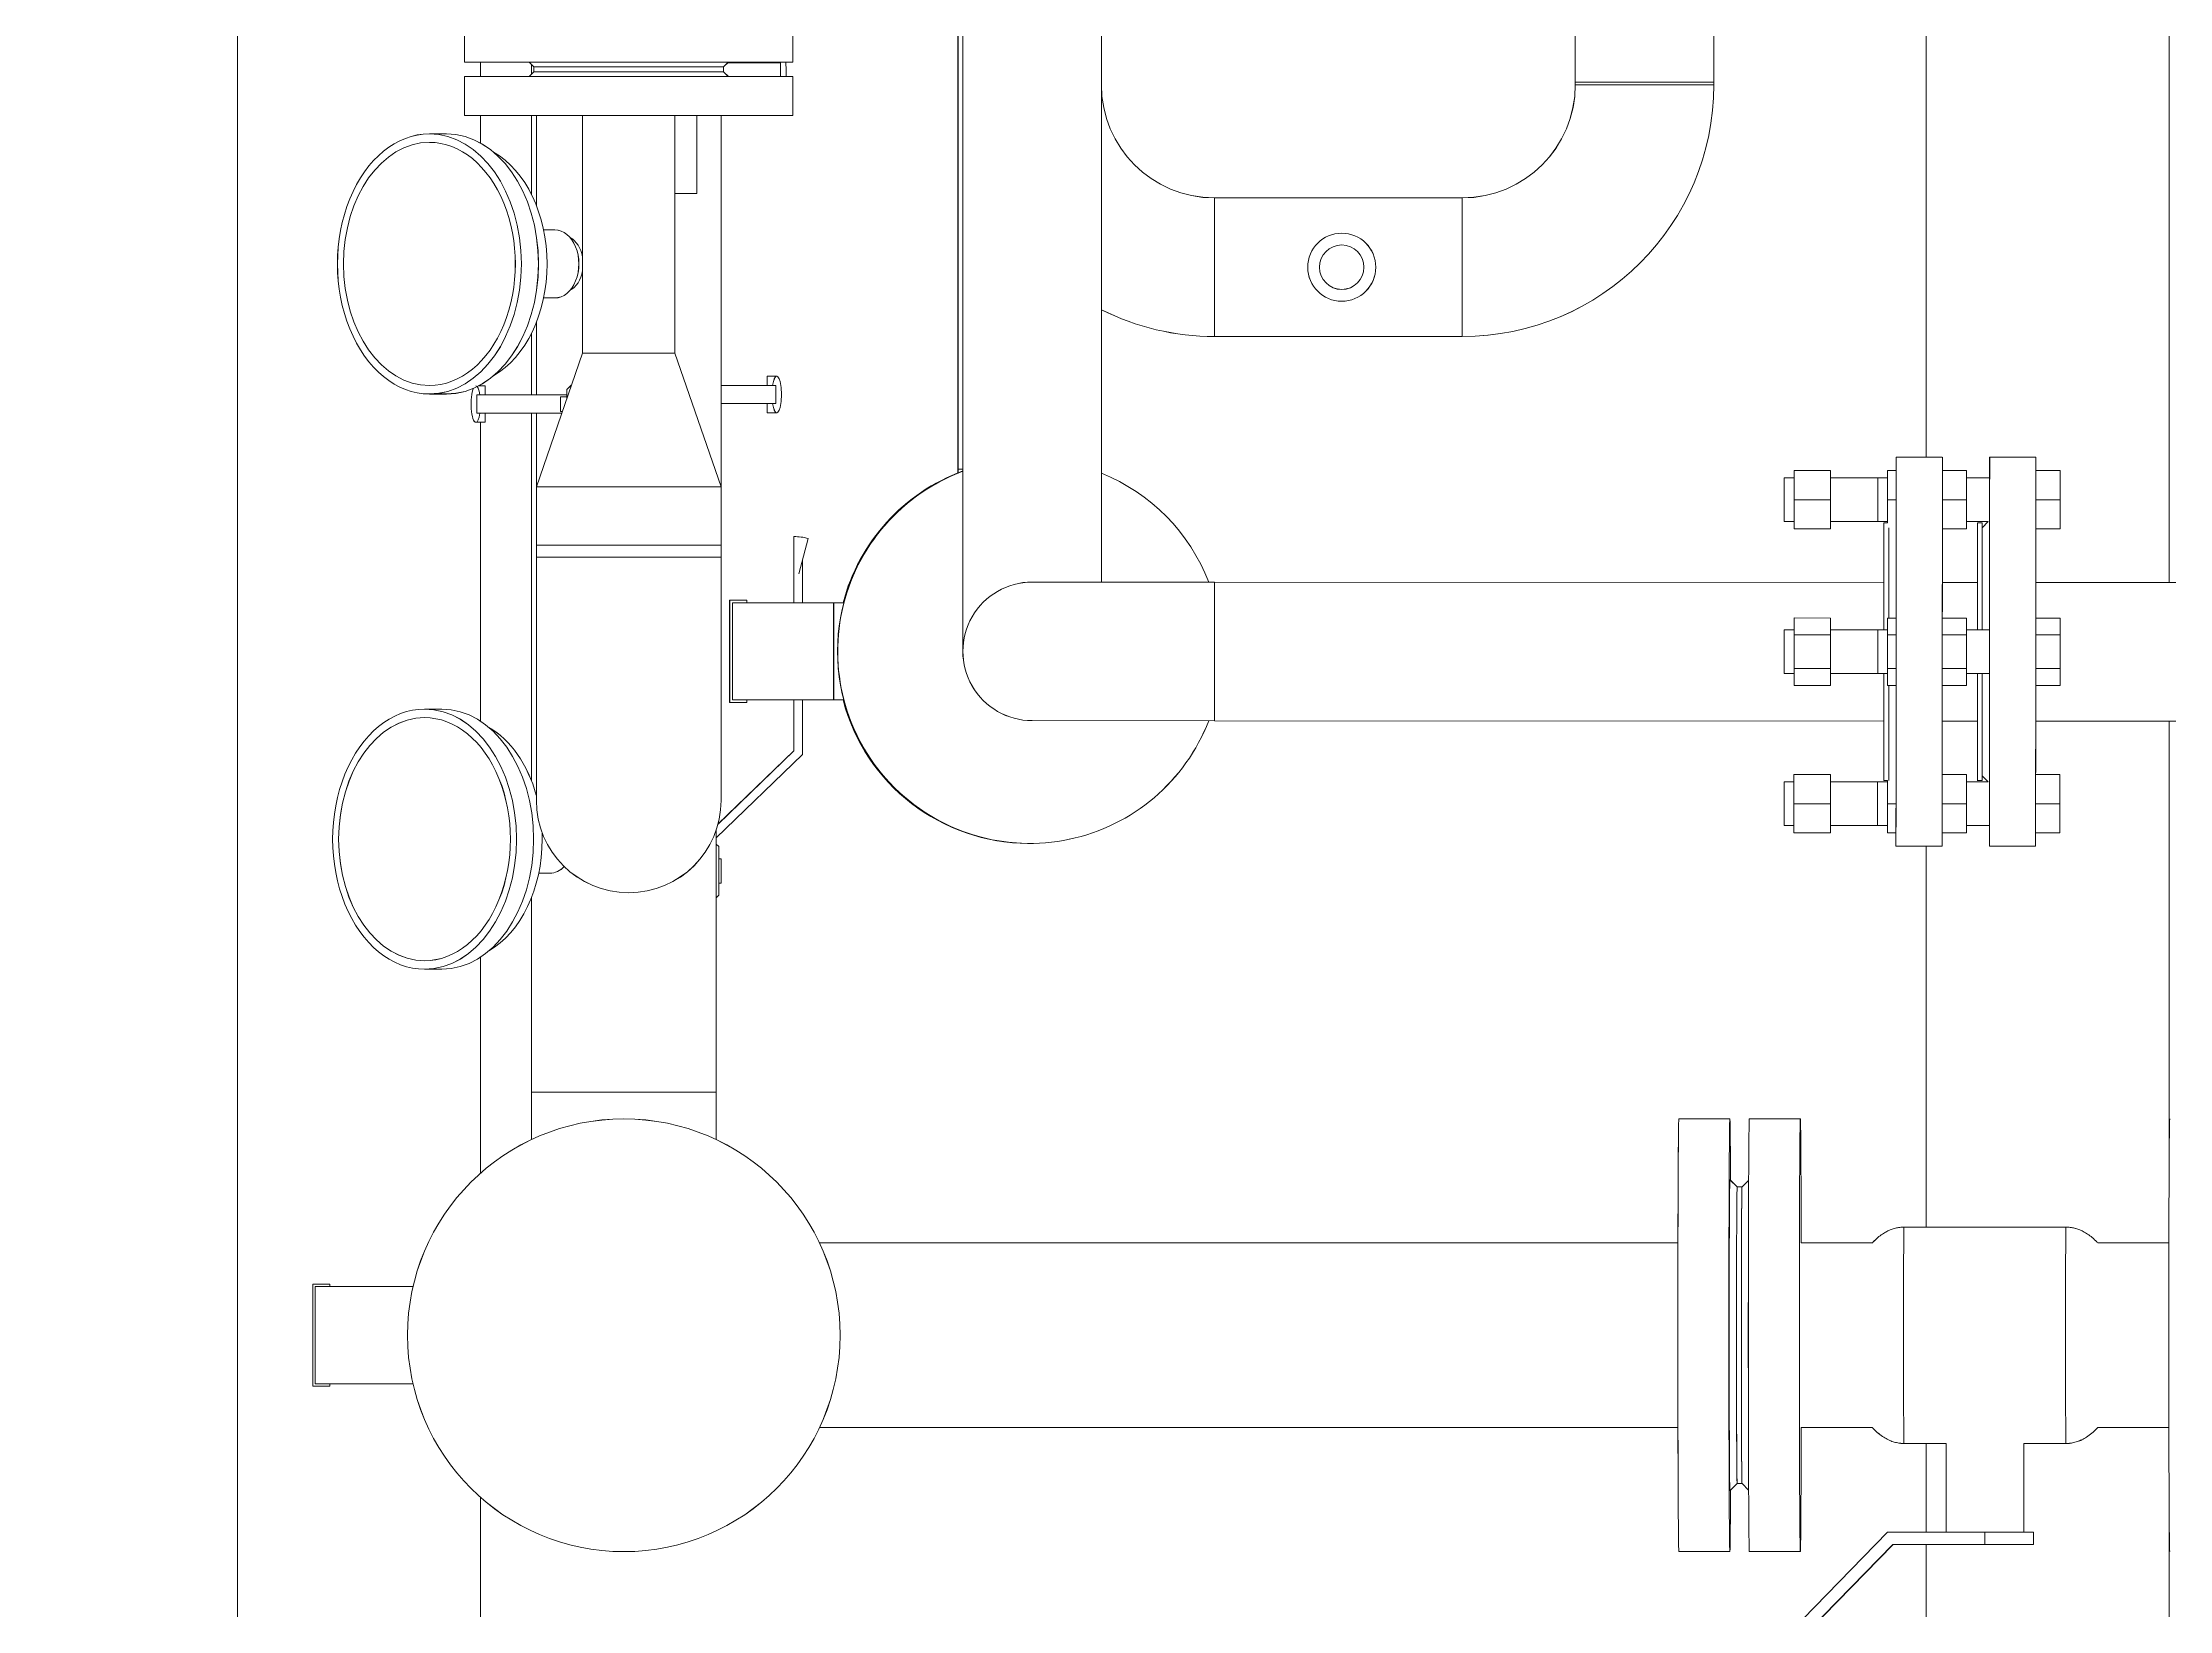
# Model space of a CAD drawing. Header units: millimetres. Extents: x -8689834 to 9419935, y 0 to 233063.
# Drawn here: x -420459 to -419584, y 226404 to 227049 of the extents above; entities that cross this region are included whole.
import ezdxf

# ---------------------------------------------------------------- set-up
doc = ezdxf.new("R2010")
doc.units = ezdxf.units.MM
doc.header["$MEASUREMENT"] = 0
doc.layers.get('0').update_dxf_attribs({"color": 250, "lineweight": 9})
doc.layers.add('25. ЗАЛИВКА ЗОН', color=7, linetype='Continuous', lineweight=0, transparency=0.2)
for name, color, linetype, lineweight in [('2D.ПроекцииПлан. Цвет-Ошибка', 5, 'ByLayer', 35), ('2D.ПроекцииПлан.0', 250, 'ByLayer', 35), ('2D.ПроекцииПлан.25. ЗАЛИВКА ЗОН', 7, 'ByLayer', 0), ('ViewportFrames', 5, 'Continuous', 0), ('Размеры координатных сеток', 7, 'Continuous', 0)]:
    doc.layers.add(name, color=color, linetype=linetype, lineweight=lineweight)
doc.styles.add('МОЭК-Проект', font='', dxfattribs={"oblique": 15})
doc.styles.get('МОЭК-Проект').set_extended_font_data('GOST_type_A')
doc.dimstyles.new('МОЭК', dxfattribs={"dimtxt": 2.5, "dimasz": 2.5, "dimexe": 1.5, "dimexo": 0.625, "dimgap": 1, "dimtad": 1, "dimdec": 0, "dimlfac": 50, "dimtxsty": 'МОЭК-Проект', "dimblk": 'OBLIQUE', "dimblk1": 'OBLIQUE', "dimblk2": 'OBLIQUE', "dimcen": 2.5, "dimdle": 1.5, "dimadec": 0, "dimazin": 2, "dimtfac": 0.75, "dimtdec": 4, "dimtmove": 1, "dimatfit": 3, "dimldrblk": 'NONE', "dimfxl": 1, "dimtfill": 1, "dimtolj": 1, "dimarcsym": 1})

# ---------------------------------------------------------------- blocks, each defined once
blk = doc.blocks.new('PROJECTION_BLOCK_{3bacdaa7-059f-457a-92e3-c8c1ffd092c7}')
at = {"layer": '2D.ПроекцииПлан. Цвет-Ошибка', "color": 0, "lineweight": -2}
for p, q in [((-11.321, -10.322), (-11.321, 10.367)), ((-10.181, -9.714), (-10.181, 10.367)), ((-6.281, -5.602), (-6.281, -2.364)), ((-11.361, -4.195), (-11.361, -8.784)), ((-5.141, -5.602), (-5.141, -4.404)), ((-15.421, -5.436), (-15.421, -5.116)), ((-12.721, -5.436), (-12.721, -5.116)), ((-15.421, -5.436), (-12.721, -5.436)), ((-15.421, -5.556), (-12.721, -5.556)), ((-15.421, -5.876), (-15.421, -5.556)), ((-14.891, -5.436), (-14.851, -5.476)), ((-14.891, -5.556), (-14.851, -5.516)), ((-14.871, -5.456), (-14.871, -5.536)), ((-13.291, -5.476), (-14.851, -5.476)), ((-14.851, -5.476), (-13.291, -5.476)), ((-14.851, -5.516), (-14.851, -5.476)), ((-14.851, -5.516), (-13.291, -5.516)), ((-14.851, -5.516), (-13.291, -5.516)), ((-13.251, -5.436), (-13.291, -5.476)), ((-13.291, -5.516), (-13.291, -5.476)), ((-13.251, -5.556), (-13.291, -5.516)), ((-13.258, -5.443), (-12.821, -5.443)), ((-12.891, -5.436), (-12.891, -5.443)), ((-12.821, -5.443), (-12.821, -5.556)), ((-12.721, -5.876), (-12.721, -5.556)), ((-6.281, -5.602), (-5.141, -5.602)), ((-6.281, -5.602), (-5.141, -5.602)), ((-6.281, -5.624), (-6.281, -5.602)), ((-6.281, -5.624), (-5.141, -5.624)), ((-6.281, -5.624), (-5.141, -5.624)), ((-5.141, -5.624), (-5.141, -5.602)), ((-15.421, -5.876), (-12.721, -5.876)), ((-14.871, -5.876), (-14.871, -6.525)), ((-14.831, -5.876), (-14.831, -6.615)), ((-14.451, -7.83), (-14.451, -5.876)), ((-13.691, -7.83), (-13.691, -5.876)), ((-13.511, -5.876), (-13.511, -6.518)), ((-13.311, -5.876), (-13.311, -8.93)), ((-15.57, -6.027), (-15.711, -6.027)), ((-13.691, -6.518), (-13.511, -6.518)), ((-9.251, -6.554), (-9.251, -7.694)), ((-9.251, -6.554), (-9.251, -7.694)), ((-9.251, -6.554), (-7.211, -6.554)), ((-7.211, -6.554), (-7.211, -7.694)), ((-7.211, -6.554), (-7.211, -7.694)), ((-14.679, -6.817), (-14.771, -6.817)), ((-14.679, -7.377), (-14.771, -7.377)), ((-14.871, -7.668), (-14.871, -8.175)), ((-14.831, -7.578), (-14.831, -8.175)), ((-9.251, -7.694), (-7.211, -7.694)), ((-14.831, -8.93), (-14.451, -7.83)), ((-14.451, -7.83), (-13.691, -7.83)), ((-14.451, -7.83), (-13.691, -7.83)), ((-13.311, -8.93), (-13.691, -7.83)), ((-12.931, -8.021), (-12.931, -8.096)), ((-12.931, -8.021), (-12.853, -8.021)), ((-15.57, -8.167), (-15.711, -8.167)), ((-14.581, -8.175), (-15.321, -8.175)), ((-15.321, -8.325), (-15.321, -8.175)), ((-15.251, -8.1), (-15.307, -8.1)), ((-15.251, -8.175), (-15.251, -8.1)), ((-14.631, -8.31), (-14.631, -8.19)), ((-14.581, -8.19), (-14.631, -8.19)), ((-14.543, -8.095), (-14.581, -8.13)), ((-14.581, -8.206), (-14.581, -8.13)), ((-13.311, -8.096), (-12.861, -8.096)), ((-12.861, -8.096), (-12.861, -8.246)), ((-15.251, -8.4), (-15.329, -8.4)), ((-14.622, -8.325), (-15.321, -8.325)), ((-15.251, -8.4), (-15.251, -8.325)), ((-14.871, -8.325), (-14.871, -11.348)), ((-14.831, -8.325), (-14.831, -8.93)), ((-14.617, -8.31), (-14.631, -8.31)), ((-13.311, -8.246), (-12.861, -8.246)), ((-12.931, -8.246), (-12.931, -8.321)), ((-12.931, -8.321), (-12.853, -8.321)), ((-3.261, -8.687), (-3.641, -8.687)), ((-2.492, -8.687), (-2.872, -8.687)), ((-11.321, -8.784), (-11.361, -8.784)), ((-11.361, -8.784), (-11.321, -8.784)), ((-11.361, -8.815), (-11.361, -8.784)), ((-4.481, -8.857), (-4.561, -8.857)), ((-4.181, -8.797), (-4.481, -8.797)), ((-4.481, -9.037), (-4.481, -8.797)), ((-4.481, -8.797), (-4.481, -8.797)), ((-4.481, -8.797), (-4.481, -8.857)), ((-4.181, -9.037), (-4.181, -8.797)), ((-3.712, -8.857), (-4.181, -8.857)), ((-3.712, -8.857), (-3.792, -8.857)), ((-3.641, -8.797), (-3.712, -8.797)), ((-3.712, -9.037), (-3.712, -8.797)), ((-3.712, -8.797), (-3.712, -8.797)), ((-3.712, -8.797), (-3.712, -8.857)), ((-3.061, -8.797), (-3.261, -8.797)), ((-3.061, -8.797), (-3.061, -9.037)), ((-2.872, -8.857), (-3.061, -8.857)), ((-2.292, -8.797), (-2.492, -8.797)), ((-2.292, -8.797), (-2.292, -9.037)), ((-14.831, -8.93), (-13.311, -8.93)), ((-14.831, -8.93), (-13.311, -8.93)), ((-14.831, -9.41), (-14.831, -8.93)), ((-13.311, -9.41), (-13.311, -8.93)), ((-4.181, -9.037), (-4.481, -9.037)), ((-4.481, -9.277), (-4.481, -9.037)), ((-4.181, -9.277), (-4.181, -9.037)), ((-3.641, -9.037), (-3.712, -9.037)), ((-3.712, -9.227), (-3.712, -9.037)), ((-3.261, -9.037), (-3.061, -9.037)), ((-3.061, -9.037), (-3.061, -9.277)), ((-2.492, -9.037), (-2.292, -9.037)), ((-2.292, -9.037), (-2.292, -9.277)), ((-4.481, -9.217), (-4.561, -9.217)), ((-4.481, -9.217), (-4.481, -9.277)), ((-4.481, -9.277), (-4.481, -9.277)), ((-4.481, -9.277), (-4.181, -9.277)), ((-3.712, -9.217), (-4.181, -9.217)), ((-3.712, -9.217), (-3.792, -9.217)), ((-3.741, -9.227), (-3.712, -9.227)), ((-3.712, -9.217), (-3.712, -9.227)), ((-2.882, -9.217), (-3.061, -9.217)), ((-2.972, -9.227), (-2.932, -9.227)), ((-2.932, -9.267), (-2.882, -9.217)), ((-14.831, -9.41), (-13.311, -9.41)), ((-14.831, -9.41), (-13.311, -9.41)), ((-14.831, -9.51), (-14.831, -9.41)), ((-13.311, -9.51), (-13.311, -9.41)), ((-12.711, -9.34), (-12.711, -9.62)), ((-12.594, -9.355), (-12.672, -9.645)), ((-3.261, -9.277), (-3.061, -9.277)), ((-2.492, -9.277), (-2.292, -9.277)), ((-14.831, -9.51), (-13.311, -9.51)), ((-14.831, -9.51), (-13.311, -9.51)), ((-14.831, -11.51), (-14.831, -9.51)), ((-13.311, -11.51), (-13.311, -9.51)), ((-12.711, -9.884), (-12.711, -9.62)), ((-12.641, -9.884), (-12.641, -9.529)), ((-9.25, -9.715), (-10.751, -9.714)), ((-9.25, -9.715), (-3.741, -9.717)), ((-3.261, -9.717), (-2.972, -9.717)), ((-2.492, -9.717), (4.01, -9.72)), ((-13.238, -9.864), (-13.241, -9.864)), ((-13.241, -9.864), (-13.241, -10.704)), ((-13.238, -10.704), (-13.238, -9.864)), ((-13.098, -9.864), (-13.238, -9.864)), ((-12.386, -9.884), (-13.217, -9.884)), ((-13.217, -10.684), (-13.217, -9.884)), ((-13.098, -9.884), (-13.098, -9.864)), ((-12.384, -9.884), (-12.386, -9.884)), ((-12.386, -10.684), (-12.386, -9.884)), ((-12.384, -10.684), (-12.384, -9.884)), ((-12.384, -9.884), (-12.301, -9.884)), ((-12.301, -9.884), (-12.384, -9.884)), ((-4.481, -10.107), (-4.561, -10.107)), ((-4.481, -10.148), (-4.481, -10.009)), ((-4.481, -10.009), (-4.481, -10.107)), ((-4.181, -10.01), (-4.481, -10.009)), ((-4.481, -10.425), (-4.481, -10.148)), ((-4.181, -10.148), (-4.481, -10.148)), ((-4.181, -10.148), (-4.181, -10.01)), ((-3.712, -10.107), (-4.181, -10.107)), ((-4.181, -10.425), (-4.181, -10.148)), ((-3.712, -10.107), (-3.792, -10.107)), ((-3.712, -10.148), (-3.712, -10.01)), ((-3.712, -10.01), (-3.712, -10.107)), ((-3.641, -10.01), (-3.712, -10.01)), ((-3.712, -10.425), (-3.712, -10.148)), ((-3.641, -10.148), (-3.712, -10.148)), ((-3.261, -10.01), (-3.061, -10.01)), ((-3.261, -10.148), (-3.061, -10.149)), ((-3.061, -10.01), (-3.061, -10.149)), ((-2.872, -10.107), (-3.061, -10.107)), ((-3.061, -10.149), (-3.061, -10.426)), ((-2.492, -10.01), (-2.292, -10.01)), ((-2.492, -10.149), (-2.292, -10.149)), ((-2.292, -10.01), (-2.292, -10.149)), ((-2.292, -10.149), (-2.292, -10.426)), ((-4.481, -10.467), (-4.561, -10.467)), ((-4.181, -10.425), (-4.481, -10.425)), ((-4.481, -10.564), (-4.481, -10.425)), ((-4.481, -10.467), (-4.481, -10.564)), ((-4.181, -10.564), (-4.181, -10.425)), ((-3.712, -10.467), (-4.181, -10.467)), ((-3.712, -10.467), (-3.792, -10.467)), ((-3.641, -10.425), (-3.712, -10.425)), ((-3.712, -10.564), (-3.712, -10.425)), ((-3.712, -10.467), (-3.712, -10.564)), ((-3.061, -10.426), (-3.261, -10.426)), ((-3.061, -10.426), (-3.061, -10.564)), ((-2.872, -10.467), (-3.061, -10.467)), ((-2.292, -10.426), (-2.492, -10.426)), ((-2.292, -10.426), (-2.292, -10.565)), ((-4.181, -10.564), (-4.481, -10.564)), ((-3.642, -10.564), (-3.712, -10.564)), ((-3.261, -10.564), (-3.061, -10.564)), ((-2.492, -10.564), (-2.292, -10.565)), ((-15.61, -10.759), (-15.751, -10.759)), ((-13.241, -10.704), (-13.238, -10.704)), ((-13.098, -10.704), (-13.238, -10.704)), ((-12.386, -10.684), (-13.217, -10.684)), ((-13.098, -10.704), (-13.098, -10.684)), ((-12.711, -11.103), (-12.711, -10.684)), ((-12.641, -11.133), (-12.641, -10.684)), ((-12.384, -10.684), (-12.386, -10.684)), ((-12.301, -10.684), (-12.384, -10.684)), ((-12.301, -10.684), (-12.384, -10.684)), ((-10.772, -10.854), (-10.751, -10.854)), ((-9.251, -10.855), (-10.751, -10.854)), ((-9.251, -10.855), (-3.742, -10.857)), ((-3.261, -10.857), (-2.973, -10.857)), ((-2.492, -10.857), (4.009, -10.86)), ((-13.351, -11.817), (-12.641, -11.133)), ((-13.336, -11.706), (-12.711, -11.103)), ((-4.482, -11.357), (-4.562, -11.357)), ((-4.482, -11.297), (-4.482, -11.297)), ((-4.182, -11.297), (-4.482, -11.297)), ((-4.482, -11.537), (-4.482, -11.297)), ((-4.482, -11.297), (-4.482, -11.357)), ((-4.182, -11.537), (-4.182, -11.297)), ((-3.713, -11.357), (-4.182, -11.357)), ((-3.713, -11.357), (-3.793, -11.357)), ((-3.742, -11.347), (-3.713, -11.347)), ((-3.713, -11.347), (-3.713, -11.357)), ((-3.713, -11.537), (-3.713, -11.357)), ((-3.262, -11.297), (-3.062, -11.297)), ((-3.062, -11.297), (-3.062, -11.537)), ((-2.883, -11.357), (-3.062, -11.357)), ((-2.973, -11.347), (-2.933, -11.347)), ((-2.933, -11.307), (-2.883, -11.357)), ((-2.492, -11.297), (-2.293, -11.297)), ((-2.293, -11.297), (-2.293, -11.537)), ((-4.482, -11.777), (-4.482, -11.537)), ((-4.182, -11.537), (-4.482, -11.537)), ((-4.182, -11.777), (-4.182, -11.537)), ((-3.713, -11.777), (-3.713, -11.537)), ((-3.642, -11.537), (-3.713, -11.537)), ((-3.262, -11.537), (-3.062, -11.537)), ((-3.062, -11.537), (-3.062, -11.777)), ((-2.493, -11.537), (-2.293, -11.537)), ((-2.293, -11.537), (-2.293, -11.777)), ((-4.482, -11.717), (-4.562, -11.717)), ((-4.482, -11.717), (-4.482, -11.777)), ((-3.713, -11.717), (-4.182, -11.717)), ((-3.713, -11.717), (-3.793, -11.717)), ((-3.713, -11.717), (-3.713, -11.777)), ((-2.873, -11.717), (-3.062, -11.717)), ((-13.351, -11.753), (-13.351, -13.91)), ((-13.351, -11.869), (-13.328, -11.89)), ((-13.328, -11.89), (-13.328, -12.29)), ((-10.778, -11.864), (-10.777, -11.864)), ((-10.777, -11.864), (-10.777, -11.864)), ((-10.772, -11.864), (-10.772, -11.864)), ((-10.771, -11.864), (-10.771, -11.864)), ((-4.482, -11.777), (-4.482, -11.777)), ((-4.182, -11.777), (-4.482, -11.777)), ((-3.713, -11.777), (-3.713, -11.777)), ((-3.642, -11.777), (-3.713, -11.777)), ((-3.262, -11.887), (-3.642, -11.887)), ((-3.262, -11.777), (-3.062, -11.777)), ((-2.493, -11.887), (-2.873, -11.887)), ((-2.493, -11.777), (-2.293, -11.777)), ((-13.328, -11.99), (-13.311, -11.99)), ((-13.311, -11.99), (-13.311, -12.19)), ((-14.719, -12.109), (-14.811, -12.109)), ((-13.328, -12.19), (-13.311, -12.19)), ((-14.871, -12.31), (-14.871, -13.91)), ((-13.351, -12.311), (-13.328, -12.29)), ((-15.61, -12.899), (-15.751, -12.899)), ((-13.351, -13.91), (-14.871, -13.91)), ((-14.111, -13.91), (-14.871, -13.91)), ((-14.871, -13.91), (-14.871, -14.3)), ((-13.351, -13.91), (-14.111, -13.91)), ((-13.351, -13.91), (-13.351, -14.3)), ((-5.429, -14.13), (-5.009, -14.13)), ((-4.849, -14.13), (-4.429, -14.13)), ((-4.949, -14.69), (-5.009, -14.63)), ((-4.949, -14.69), (-4.909, -14.69)), ((-4.909, -14.69), (-4.855, -14.636)), ((-3.576, -15.02), (-2.243, -15.02)), ((-12.501, -15.15), (-5.436, -15.15)), ((-4.422, -15.15), (-3.836, -15.15)), ((-1.982, -15.15), (-1.396, -15.15)), ((-16.671, -16.33), (-16.671, -15.49)), ((-16.531, -15.49), (-16.671, -15.49)), ((-15.845, -15.51), (-16.651, -15.51)), ((-16.651, -16.31), (-16.651, -15.51)), ((-16.531, -15.51), (-16.531, -15.49)), ((-16.531, -16.33), (-16.671, -16.33)), ((-15.845, -16.31), (-16.651, -16.31)), ((-16.531, -16.33), (-16.531, -16.31)), ((-12.501, -16.67), (-5.436, -16.67)), ((-4.422, -16.67), (-3.836, -16.67)), ((-3.576, -16.8), (-3.229, -16.8)), ((-3.229, -16.8), (-3.229, -17.53)), ((-2.589, -16.8), (-2.243, -16.8)), ((-2.589, -16.8), (-2.589, -17.53)), ((-1.982, -16.67), (-1.396, -16.67)), ((-4.949, -17.13), (-5.009, -17.19)), ((-4.949, -17.13), (-4.909, -17.13)), ((-4.909, -17.13), (-4.855, -17.184)), ((-3.711, -17.53), (-4.511, -18.35)), ((-3.669, -17.63), (-4.469, -18.45)), ((-3.665, -17.63), (-4.465, -18.45)), ((-2.911, -17.53), (-3.711, -17.53)), ((-2.911, -17.63), (-3.669, -17.63)), ((-2.911, -17.63), (-2.911, -17.53)), ((-2.509, -17.53), (-2.911, -17.53)), ((-2.509, -17.63), (-2.911, -17.63)), ((-2.509, -17.53), (-2.509, -17.63)), ((-5.429, -17.69), (-5.009, -17.69)), ((-4.849, -17.69), (-4.429, -17.69))]:
    blk.add_line(p, q, dxfattribs=at)
for centre, radius in [((-8.203, -7.124), 0.28), ((-8.203, -7.124), 0.183), ((-14.111, -15.91), 1.78)]:
    blk.add_circle(centre, radius, dxfattribs=at)
for centre, radius, start, end in [((-9.251, -5.624), 0.93, 180, 270), ((-7.211, -5.624), 0.93, 270, 0), ((-7.211, -5.624), 2.07, 270, 0), ((-9.251, -5.624), 2.07, 243.3028, 270), ((-14.071, -11.51), 0.76, 180, 0), ((-14.071, -11.51), 0.76, 180, 270), ((-14.071, -11.51), 0.76, 270, 0)]:
    blk.add_arc(centre, radius, start, end, dxfattribs=at)
at = {"layer": '2D.ПроекцииПлан. Цвет-Ошибка', "color": 0, "lineweight": -2, "extrusion": (0, 0, -1)}
blk.add_arc((12.711, -9.79), 0.45, 90, 105, dxfattribs=at)
at = {"layer": '2D.ПроекцииПлан. Цвет-Ошибка', "color": 0, "lineweight": -2}
for centre, major_axis, ratio, start_param, end_param in [((-12.813, -5.518), (0, -0.15), 0.258819, -2.151352, -2.094395), ((-12.813, -5.518), (0, -0.15), 0.258819, 1.316554, 2.151352), ((-15.711, -7.097), (0, 1.07), 0.707107, 0, 3.141593), ((-15.711, -7.097), (0, 1.07), 0.707107, -1.570796, 0), ((-15.57, -7.097), (0, 1.07), 0.707107, -1.570796, 0), ((-15.443, -7.097), (0, 0.99), 0.707107, -1.570796, -0.380616), ((-14.679, -7.097), (0, -0.28), 0.707107, 0, 3.141593), ((-15.711, -7.097), (0, 1.07), 0.707107, 3.141593, 4.712389), ((-15.57, -7.097), (0, 1.07), 0.707107, 3.141593, 4.712389), ((-15.443, -7.097), (0, 0.99), 0.707107, -2.760976, -1.570796), ((-12.853, -8.171), (0, -0.15), 0.258819, -3.141593, -2.094395), ((-12.853, -8.171), (0, -0.15), 0.258819, 0, 3.141593), ((-15.329, -8.25), (0, 0.15), 0.258819, 0.51592, 3.141593), ((-15.329, -8.25), (0, 0.15), 0.258819, -1.047198, 0), ((-15.329, -8.25), (0, 0.15), 0.258819, -3.141593, -2.094395), ((-12.853, -8.171), (0, -0.15), 0.258819, -1.047198, 0), ((-3.641, -10.287), (-0.001, -1.6), 0.000161, 0.785398, 3.141593), ((-3.641, -10.287), (-0.001, -1.6), 0.000161, 3.141593, 3.514561), ((-3.261, -10.287), (-0.001, -1.6), 0.000161, 0.785398, 3.141593), ((-2.872, -10.287), (-0.001, -1.6), 0.000161, 0.785398, 3.141593), ((-2.872, -10.287), (-0.001, -1.6), 0.000161, 3.141593, 3.606752), ((-2.492, -10.287), (-0.001, -1.6), 0.000161, 0.785398, 3.141593), ((-10.778, -10.284), (0, 1.58), 0.999999, 0.350689, 1.314846), ((-10.777, -10.284), (0, 1.58), 0.999999, 0.351302, 1.314846), ((-10.777, -10.284), (0, 1.58), 0.999999, 0.351133, 1.314846), ((-10.777, -10.284), (0, 1.58), 0.999999, 0.351746, 1.314846), ((-2.872, -9.037), (0, 0.18), 0.000161, -2.831228, 0), ((-3.641, -10.287), (0, -1.08), 0.000161, 1.738244, 3.09067), ((-2.872, -10.287), (0, -1.08), 0.000161, 1.738244, 3.09067), ((-10.751, -10.284), (0, 0.57), 0.999999, 0, 3.141593), ((-9.251, -10.285), (0, -0.57), 0.000161, 0, 3.141593), ((-12.384, -10.284), (0, -0.4), 0.001568, 3.141593, 4.712389), ((-12.384, -10.284), (0, -0.4), 0.001568, 0, 3.141593), ((-2.872, -10.287), (0, 0.18), 0.000161, -1.570796, 0), ((-12.384, -10.284), (0, -0.4), 0.001568, -1.570796, 0), ((-2.872, -10.287), (0, 0.18), 0.000161, 3.141593, 4.712389), ((-3.641, -10.287), (0, -1.08), 0.000161, 0.785398, 1.403348), ((-2.872, -10.287), (0, -1.08), 0.000161, 0.785398, 1.403348), ((-15.751, -11.829), (0, 1.07), 0.707107, 0, 3.141593), ((-15.751, -11.829), (0, 1.07), 0.707107, -1.570796, 0), ((-15.61, -11.829), (0, 1.07), 0.707107, -1.570796, 0), ((-10.778, -10.284), (0, 1.58), 0.999999, 1.826746, 3.141593), ((-10.777, -10.284), (0, 1.58), 0.999999, 1.826746, 3.141593), ((-10.777, -10.284), (0, 1.58), 0.999999, 1.826746, 3.141593), ((-10.777, -10.284), (0, 1.58), 0.999999, 1.826746, 3.141593), ((-15.483, -11.829), (0, 0.99), 0.707107, -1.197354, -0.380616), ((-3.641, -10.287), (0, -1.08), 0.000161, 0.050923, 0.785398), ((-2.872, -10.287), (0, -1.08), 0.000161, 0.050923, 0.785398), ((-2.873, -11.537), (0, -0.18), 0.000161, 0, 2.831228), ((-3.641, -10.287), (-0.001, -1.6), 0.000161, 0, 0.785398), ((-3.261, -10.287), (-0.001, -1.6), 0.000161, 0, 0.785398), ((-2.872, -10.287), (-0.001, -1.6), 0.000161, 0, 0.785398), ((-2.492, -10.287), (-0.001, -1.6), 0.000161, 0, 0.785398), ((-2.872, -10.287), (-0.001, -1.6), 0.000161, -0.46516, 0), ((-15.751, -11.829), (0, 1.07), 0.707107, 3.141593, 4.712389), ((-15.61, -11.829), (0, 1.07), 0.707107, 3.141593, 4.712389), ((-15.483, -11.829), (0, 0.99), 0.707107, -2.760976, -1.570796), ((-15.483, -11.829), (0, 0.99), 0.707107, -1.570796, -1.514685), ((-10.777, -10.284), (0, 1.58), 0.999999, 3.141593, 3.142903), ((-10.777, -10.284), (0, 1.58), 0.999999, 3.141593, 3.141751), ((-3.641, -10.287), (-0.001, -1.6), 0.000161, -0.372968, 0), ((-14.719, -11.829), (0, -0.28), 0.707107, 0, 0.636264), ((-5.429, -15.91), (0, -1.78), 0.004467, -3.141593, -2.356194), ((-5.009, -15.91), (0, -1.78), 0.004467, -3.141593, -2.356194), ((-5.009, -15.91), (0, -1.78), 0.004467, 2.368838, 3.141593), ((-4.849, -15.91), (0, -1.78), 0.004467, 3.141593, 4.712389), ((-4.429, -15.91), (0, -1.78), 0.004467, 3.141593, 4.712389), ((-4.429, -15.91), (0, -1.78), 0.004467, 2.011932, 3.141593), ((-5.429, -15.91), (0, -1.78), 0.004467, -2.356194, 0), ((-5.009, -15.91), (0, -1.78), 0.004467, -2.356194, 0), ((-5.009, -15.91), (0, -1.28), 0.004467, 3.137126, 3.926991), ((-4.949, -15.91), (0, -1.22), 0.004467, 3.137126, 3.926991), ((-4.949, -15.91), (0, -1.22), 0.004467, 3.141593, 3.926991), ((-4.909, -15.91), (0, -1.22), 0.004467, 3.141593, 3.926991), ((-5.009, -15.91), (0, -1.28), 0.004467, -2.356194, 0.004467), ((-4.949, -15.91), (0, -1.22), 0.004467, -2.356194, 0.004467), ((-4.949, -15.91), (0, -1.22), 0.004467, -2.356194, 0), ((-4.909, -15.91), (0, -1.22), 0.004467, -2.356194, 0), ((-3.576, -15.91), (0, 0.89), 0.004467, 0, 3.141593), ((-2.243, -15.91), (0, 0.89), 0.004467, 0, 3.141593), ((-2.243, -15.91), (0, 0.89), 0.004467, 0, 3.141593), ((-4.849, -15.91), (0, -1.78), 0.004467, -1.570796, 0), ((-4.429, -15.91), (0, -1.78), 0.004467, -1.570796, 0), ((-4.429, -15.91), (0, -1.78), 0.004467, 0, 1.129661), ((-5.009, -15.91), (0, -1.78), 0.004467, 0, 0.772755)]:
    blk.add_ellipse(centre, major_axis=major_axis, ratio=ratio, start_param=start_param, end_param=end_param, dxfattribs=at)
at = {"layer": '2D.ПроекцииПлан. Цвет-Ошибка', "color": 0, "lineweight": -2, "extrusion": (0, 0, -1)}
for centre, major_axis, ratio, start_param, end_param in [((-15.711, -7.097), (0, 1), 0.707107, -1.570796, 0), ((-15.711, -7.097), (0, 1), 0.707107, 0, 3.141593), ((-14.608, -7.097), (0, 0.23), 0.707107, 0.343683, 1.316423), ((-15.711, -7.097), (0, 1), 0.707107, 3.141593, 4.712389), ((-14.608, -7.097), (0, 0.23), 0.707107, 1.82517, 2.79791), ((-10.772, -10.284), (0, -1.58), 0.999999, 0, 2.787054), ((-10.772, -10.284), (0, -1.58), 0.999999, 0, 2.78661), ((-10.771, -10.284), (0, -1.58), 0.999999, 0.785398, 2.78644), ((-10.771, -10.284), (0, -1.58), 0.999999, 0.785398, 2.785996), ((-10.771, -10.284), (0, -1.58), 0.999999, -2.758954, -1.939477), ((-4.561, -9.037), (0, -0.18), 0.000161, 0, 3.141593), ((-4.561, -9.037), (0, -0.18), 0.000161, -3.141593, 0), ((-3.792, -9.037), (0, -0.18), 0.000161, -3.141593, 0), ((-3.741, -10.287), (0, 1.06), 0.000161, -1.003047, 0), ((-3.741, -10.287), (0, 1.06), 0.000161, 0, 1.400158), ((-3.701, -10.287), (0, 1.06), 0.000161, 0.275431, 1.306281), ((-2.972, -10.287), (0, 1.06), 0.000161, -1.003047, 0), ((-2.972, -10.287), (0, 1.06), 0.000161, 0, 1.400158), ((-2.932, -10.287), (0, 1.06), 0.000161, 0, 1.400158), ((-10.751, -10.284), (0, -0.57), 0.999999, 0, 3.141593), ((-9.251, -10.285), (0, 0.57), 0.000161, 0, 3.141593), ((-3.741, -10.287), (0, 0.57), 0.000161, 0, 1.249508), ((-2.972, -10.287), (0, 0.57), 0.000161, 0, 1.249508), ((-4.561, -10.287), (0, 0.18), 0.000161, -1.570796, 0), ((-4.561, -10.287), (0, 0.18), 0.000161, 0, 3.141593), ((-3.792, -10.287), (0, 0.18), 0.000161, 0, 3.141593), ((-4.561, -10.287), (0, 0.18), 0.000161, 3.141593, 4.712389), ((-3.741, -10.287), (0, 1.06), 0.000161, 1.741435, 3.141593), ((-3.741, -10.287), (0, 0.57), 0.000161, 1.892085, 3.141593), ((-2.972, -10.287), (0, 1.06), 0.000161, 1.741435, 3.141593), ((-2.972, -10.287), (0, 0.57), 0.000161, 1.892085, 3.141593), ((-2.932, -10.287), (0, 1.06), 0.000161, 1.741435, 3.141593), ((-3.701, -10.287), (0, 1.06), 0.000161, 1.835312, 3.141593), ((-15.751, -11.829), (0, 1), 0.707107, -1.570796, 0), ((-15.751, -11.829), (0, 1), 0.707107, 0, 3.141593), ((-10.771, -10.284), (0, -1.58), 0.999999, -1.201313, 0.785398), ((-3.741, -10.287), (0, 1.06), 0.000161, 3.141593, 4.14464), ((-2.972, -10.287), (0, 1.06), 0.000161, 3.141593, 4.14464), ((-4.562, -11.537), (0, 0.18), 0.000161, 0, 3.141593), ((-4.562, -11.537), (0, 0.18), 0.000161, 3.141593, 6.283185), ((-3.793, -11.537), (0, 0.18), 0.000161, 0, 3.141593), ((-10.771, -10.284), (0, -1.58), 0.999999, 0, 0.785398), ((-15.751, -11.829), (0, 1), 0.707107, 3.141593, 4.712389), ((-1.389, -15.91), (0, -1.78), 0.004467, 0, 3.141593), ((-4.909, -15.91), (0, -1.22), 0.004467, 0.004467, 3.137126), ((-3.576, -15.91), (0, -0.89), 0.004467, 0, 3.141593)]:
    blk.add_ellipse(centre, major_axis=major_axis, ratio=ratio, start_param=start_param, end_param=end_param, dxfattribs=at)
at = {"layer": '2D.ПроекцииПлан. Цвет-Ошибка', "color": 0, "lineweight": -2}
for points, knots in [([(-3.576, -15.02), (-3.588, -15.02), (-3.599, -15.021), (-3.623, -15.024), (-3.635, -15.026), (-3.658, -15.032), (-3.67, -15.036), (-3.694, -15.045), (-3.706, -15.05), (-3.73, -15.063), (-3.742, -15.07), (-3.767, -15.087), (-3.779, -15.096), (-3.804, -15.118), (-3.817, -15.13), (-3.832, -15.145), (-3.834, -15.148), (-3.836, -15.15)], [0, 0, 0, 0, 0.916688, 0.916688, 1.847212, 1.847212, 2.811516, 2.811516, 3.830735, 3.830735, 4.939709, 4.939709, 6.161217, 6.161217, 7.536464, 7.536464, 7.793182, 7.793182, 7.793182, 7.793182]), ([(-2.243, -15.02), (-2.231, -15.02), (-2.219, -15.021), (-2.196, -15.024), (-2.184, -15.026), (-2.16, -15.032), (-2.149, -15.036), (-2.125, -15.045), (-2.113, -15.05), (-2.089, -15.063), (-2.077, -15.07), (-2.052, -15.087), (-2.039, -15.096), (-2.014, -15.118), (-2.001, -15.13), (-1.987, -15.145), (-1.984, -15.148), (-1.982, -15.15)], [0, 0, 0, 0, 0.916697, 0.916697, 1.84723, 1.84723, 2.811545, 2.811545, 3.830775, 3.830775, 4.93976, 4.93976, 6.161281, 6.161281, 7.536542, 7.536542, 7.793262, 7.793262, 7.793262, 7.793262]), ([(-3.836, -16.67), (-3.834, -16.673), (-3.831, -16.675), (-3.815, -16.692), (-3.8, -16.706), (-3.771, -16.73), (-3.757, -16.74), (-3.73, -16.757), (-3.717, -16.764), (-3.69, -16.777), (-3.678, -16.782), (-3.653, -16.79), (-3.64, -16.793), (-3.616, -16.797), (-3.604, -16.799), (-3.586, -16.8), (-3.581, -16.8), (-3.576, -16.8)], [50.208984, 50.208984, 50.208984, 50.208984, 50.481807, 50.481807, 52.052518, 52.052518, 53.39925, 53.39925, 54.585396, 54.585396, 55.652916, 55.652916, 56.649028, 56.649028, 57.588907, 57.588907, 58, 58, 58, 58]), ([(-1.982, -16.67), (-1.984, -16.672), (-1.985, -16.673), (-2, -16.689), (-2.015, -16.703), (-2.044, -16.727), (-2.058, -16.738), (-2.086, -16.755), (-2.099, -16.763), (-2.125, -16.776), (-2.138, -16.781), (-2.163, -16.789), (-2.176, -16.792), (-2.2, -16.797), (-2.212, -16.799), (-2.23, -16.8), (-2.236, -16.8), (-2.243, -16.8)], [50.208826, 50.208826, 50.208826, 50.208826, 50.362977, 50.362977, 51.953352, 51.953352, 53.311263, 53.311263, 54.507303, 54.507303, 55.581093, 55.581093, 56.577584, 56.577584, 57.524052, 57.524052, 58, 58, 58, 58])]:
    blk.add_open_spline(points, degree=3, knots=knots, dxfattribs=at)
at = {"layer": '2D.ПроекцииПлан.25. ЗАЛИВКА ЗОН', "color": 0, "lineweight": -2}
for p, q in [((-17.291, 31.324), (-17.291, -22.73)), ((-1.394, -9.718), (-1.394, 13.329)), ((-3.394, -0.103), (-3.394, -8.687)), ((-15.291, -5.556), (-15.291, -5.436)), ((-15.291, -6.102), (-15.291, -5.876)), ((-15.291, -8.1), (-15.291, -8.091)), ((-15.291, -10.859), (-15.291, -8.4)), ((-1.394, -14.415), (-1.394, -10.858)), ((-3.394, -11.887), (-3.394, -15.02)), ((-15.291, -14.577), (-15.291, -12.799)), ((-3.394, -16.8), (-3.394, -17.53)), ((-15.291, -22.73), (-15.291, -17.243)), ((-1.394, -20.05), (-1.394, -17.405)), ((-3.394, -17.63), (-3.394, -28.655))]:
    blk.add_line(p, q, dxfattribs=at)
blk = doc.blocks.new('*U1750')
at = {"layer": '2D.ПроекцииПлан.0', "lineweight": 13}
blk.add_blockref('PROJECTION_BLOCK_{3bacdaa7-059f-457a-92e3-c8c1ffd092c7}', (-124.002, 283.94), dxfattribs=at)
blk = doc.blocks.new('_Oblique')
at = {"color": 0, "linetype": 'ByBlock', "lineweight": -2}
blk.add_line((-0.5, -0.5), (0.5, 0.5), dxfattribs=at)
blk = doc.blocks.new('*D1910')
at = {"layer": 'Размеры координатных сеток', "color": 0, "lineweight": -2, "ltscale": 100, "transparency": 16777216}
for p, q in [((-417750.76, 229894.65), (-424653.23, 229894.65)), ((-424651.73, 229896.15), (-424651.73, 215422.32)), ((-417753.89, 215423.82), (-424653.23, 215423.82))]:
    blk.add_line(p, q, dxfattribs=at)
at = {"layer": 'Размеры координатных сеток', "color": 0, "lineweight": -2, "ltscale": 100, "transparency": 16777216, "xscale": 2.5, "yscale": 2.5, "zscale": 2.5}
for p, rotation in [((-424651.73, 229894.65), 90), ((-424651.73, 215423.82), 270)]:
    blk.add_blockref('_Oblique', p, dxfattribs=dict(at, rotation=rotation))
at = {"layer": 'Размеры координатных сеток', "color": 0, "lineweight": 13, "ltscale": 100, "transparency": 16777216, "insert": (-424653.98, 222659.23), "char_height": 2.5, "attachment_point": 5, "rotation": 90, "style": 'МОЭК-Проект', "bg_fill": 3, "box_fill_scale": 1.25, "bg_fill_color": 256, "bg_fill_true_color": 13158600, "bg_fill_transparency": 0}
blk.add_mtext('\\A1;723542', dxfattribs=at)
blk = doc.blocks.new('_None')
blk = doc.blocks.new('*D1921')
at = {"layer": '25. ЗАЛИВКА ЗОН', "color": 0, "lineweight": -2, "transparency": 16777216}
for p, q in [((-420379.52, 228878.61), (-421244.27, 228878.61)), ((-421242.77, 228880.11), (-421242.77, 225878.5)), ((-419684.65, 225880), (-421244.27, 225880))]:
    blk.add_line(p, q, dxfattribs=at)
at = {"layer": '25. ЗАЛИВКА ЗОН', "color": 0, "lineweight": -2, "transparency": 16777216, "xscale": 2.5, "yscale": 2.5, "zscale": 2.5}
for p, rotation in [((-421242.77, 228878.61), 90), ((-421242.77, 225880), 270)]:
    blk.add_blockref('_Oblique', p, dxfattribs=dict(at, rotation=rotation))
at = {"layer": '25. ЗАЛИВКА ЗОН', "color": 0, "lineweight": 13, "transparency": 16777216, "insert": (-421245.02, 227379.3), "char_height": 2.5, "attachment_point": 5, "rotation": 90, "style": 'МОЭК-Проект', "bg_fill": 3, "box_fill_scale": 1.25, "bg_fill_color": 256, "bg_fill_true_color": 13158600, "bg_fill_transparency": 0}
blk.add_mtext('\\A1;149930', dxfattribs=at)

msp = doc.modelspace()

# ---------------------------------------------------------------- block references
at = {"layer": 'ViewportFrames', "lineweight": 13, "ltscale": 100, "xscale": 50, "yscale": 50, "zscale": 50}
msp.add_blockref('*U1750', (-413314.257, 213115.736), dxfattribs=at)

# ---------------------------------------------------------------- next in the draw order: block references
at = {"layer": '2D.ПроекцииПлан.0', "lineweight": 13, "xscale": 50, "yscale": 50, "zscale": 50}
msp.add_blockref('PROJECTION_BLOCK_{3bacdaa7-059f-457a-92e3-c8c1ffd092c7}', (-419514.35, 227312.732), dxfattribs=at)

# ---------------------------------------------------------------- next in the draw order: dimensions: what is measured, and where the dimension line sits
at = {"layer": 'Размеры координатных сеток', "lineweight": 13, "ltscale": 100}
dim = msp.add_linear_dim(base=(-424651.725, 215423.815), p1=(-417750.138, 229894.646), p2=(-417753.262, 215423.815), angle=90, dimstyle='МОЭК', override={"dimscale": 1, "dimlfac": 50}, dxfattribs=at)
dim.commit()
dim.dimension.update_dxf_attribs({"geometry": '*D1910', "text_midpoint": (-424653.975, 222659.23)})

# ---------------------------------------------------------------- next in the draw order: dimensions: what is measured, and where the dimension line sits
at = {"layer": '25. ЗАЛИВКА ЗОН', "lineweight": 13}
dim = msp.add_linear_dim(base=(-421242.768, 225880.001), p1=(-420378.894, 228878.606), p2=(-419684.027, 225880.001), angle=90, dimstyle='МОЭК', override={"dimrnd": 10}, dxfattribs=at)
dim.commit()
dim.dimension.update_dxf_attribs({"geometry": '*D1921', "text_midpoint": (-421245.018, 227379.303)})

doc.saveas('drawing.dxf')
